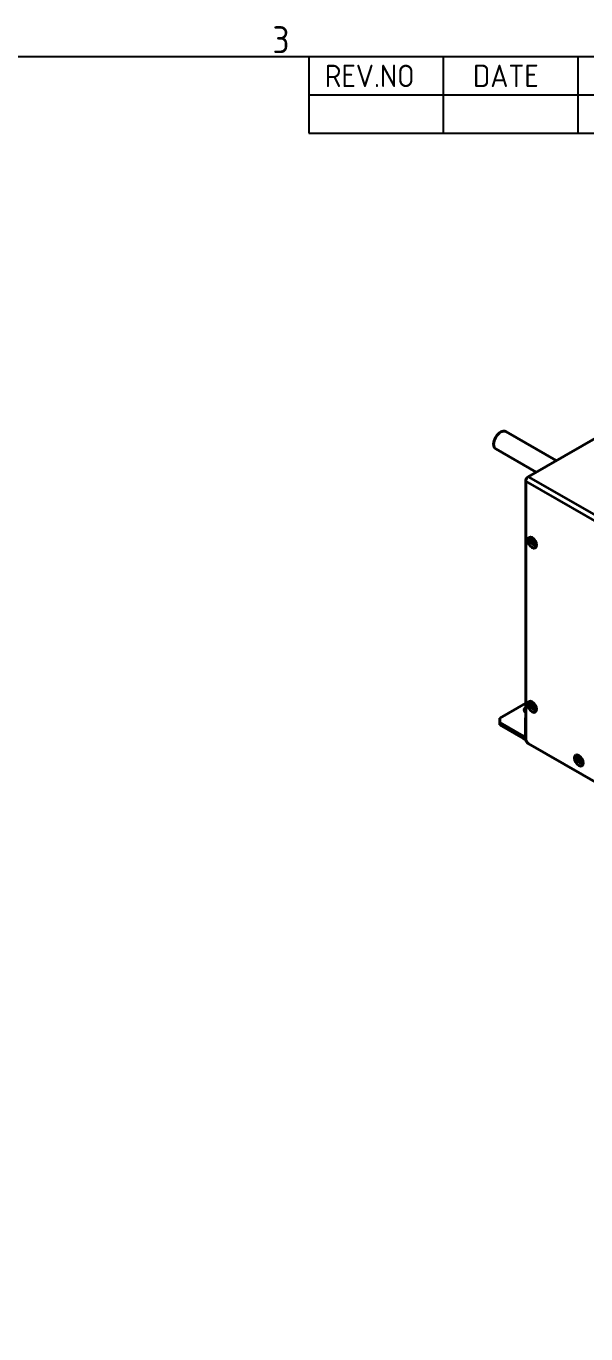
# Model space of a CAD drawing. Header units: millimetres. Extents: x 0 to 1682, y 0 to 1188.
# Drawn here: x 1275 to 1399.8, y 863 to 1154.8 of the extents above; entities that cross this region are included whole.
import ezdxf

# ---------------------------------------------------------------- set-up
doc = ezdxf.new("R2010")
doc.units = ezdxf.units.MM
doc.header["$LTSCALE"] = 2
doc.layers.get('0').update_dxf_attribs({"color": 3, "lineweight": 25})
for name, color, linetype, lineweight in [('가시적인 것(ISO)', 3, 'Continuous', 40), ('가시적인 좁은 것(ISO)', 3, 'Continuous', 35), ('경계(ISO)', 7, 'Continuous', 25), ('기호(ISO)', 5, 'Continuous', 25)]:
    doc.layers.add(name, color=color, linetype=linetype, lineweight=lineweight)
doc.styles.add('ISO Proportiona M2B', font='isocp.shx')
doc.styles.add('문자 텍스트_M2B', font='isocp.shx')

# ---------------------------------------------------------------- blocks, each defined once
blk = doc.blocks.new('경계 Default Border')
at = {"layer": '경계(ISO)', "flags": 128}
blk.add_lwpolyline([(20, 20), (20, 574), (821, 574), (821, 20), (20, 20)], dxfattribs=at)
at = {"layer": '경계(ISO)', "color": 2, "insert": (664.96, 574.37), "char_height": 3, "attachment_point": 7, "style": '문자 텍스트_M2B'}
blk.add_mtext('3', dxfattribs=at)

msp = doc.modelspace()

# ---------------------------------------------------------------- linework, layer by layer
at = {"layer": '가시적인 것(ISO)'}
for p, q in [((1448.917, 1089.92), (1386.975, 1054.25)), ((1393.212, 1057.841), (1381.939, 1064.333)), ((1388.731, 1055.261), (1379.707, 1060.458)), ((1386.409, 995.714), (1386.409, 1053.27)), ((1380.611, 1000.389), (1386.409, 1003.728)), ((1386.409, 1001.692), (1386.338, 1001.732)), ((1380.611, 999.411), (1380.611, 1000.389)), ((1385.928, 996.349), (1380.611, 999.411)), ((1380.611, 998.888), (1380.611, 999.411)), ((1380.611, 998.888), (1385.928, 995.826)), ((1386.381, 1000.471), (1386.409, 1000.487)), ((1386.381, 1000.471), (1386.381, 996.612)), ((1386.381, 1000.471), (1386.409, 1000.454)), ((1535.75, 909.061), (1386.975, 994.735))]:
    msp.add_line(p, q, dxfattribs=at)
for centre, major_axis, ratio, start_param, end_param in [((1380.823, 1062.396), (-1.116, -1.938), 0.5780931, 3.1415927, 6.2831853), ((1386.975, 1053.596), (0.399, 0.693), 0.5780931, 0.7834645, 2.3542608), ((1388.148, 1039.725), (-0.449, 0.78), 0.5780931, 5.7259831, 9.9819802), ((1388.247, 1039.782), (-0.449, 0.78), 0.5780931, 0.110004, 3.0315886), ((1388.247, 1039.782), (0.324, -0.562), 0.5780931, 2.4362957, 6.9884822), ((1388.148, 1003.099), (-0.449, 0.78), 0.5780931, 5.7259831, 9.9819802), ((1388.247, 1003.156), (-0.449, 0.78), 0.5780931, 0.110004, 3.0315886), ((1388.247, 1003.156), (0.324, -0.562), 0.5780931, 2.4362957, 6.9884822), ((1387.116, 1002.18), (-1.1, 0), 0.5758617, 5.4105686, 7.0685835), ((1387.116, 1001.657), (-1.1, 0), 0.5758617, 5.4105686, 5.8574377), ((1385.928, 996.872), (0.319, -0.555), 0.5780931, 5.4997209, 7.0705172), ((1385.928, 996.872), (0.639, -1.109), 0.5780931, 5.4997209, 6.0598223), ((1386.975, 995.389), (-0.399, 0.693), 0.5780931, 0.7873319, 2.3581282), ((1398.557, 991.121), (-0.449, 0.78), 0.5780931, 5.7259831, 9.9819802), ((1398.656, 991.178), (0.419, -0.728), 0.5780931, 2.9434473, 6.4813306), ((1398.656, 991.178), (-0.449, 0.78), 0.5780931, 0.110004, 3.0315886), ((1399.08, 991.422), (0.419, -0.728), 0.5780931, 3.7928346, 5.6319433), ((1399.08, 991.422), (-0.324, 0.562), 0.5780931, 0.7147975, 2.4267951)]:
    msp.add_ellipse(centre, major_axis=major_axis, ratio=ratio, start_param=start_param, end_param=end_param, dxfattribs=at)
for centre in [(1387.823, 1039.538), (1387.823, 1002.912), (1398.232, 990.934)]:
    msp.add_ellipse(centre, major_axis=(-0.679, 1.179), ratio=0.5780931, dxfattribs=at)
at = {"layer": '가시적인 좁은 것(ISO)'}
for p, q in [((1536.316, 966.944), (1386.409, 1053.27)), ((1386.975, 1054.25), (1536.881, 967.924)), ((1385.928, 996.349), (1386.381, 996.61)), ((1385.928, 995.826), (1385.928, 996.349)), ((1386.381, 996.612), (1386.409, 996.596))]:
    msp.add_line(p, q, dxfattribs=at)
at = {"layer": '기호(ISO)'}
for p, q in [((1338, 1148), (1642, 1148)), ((1338, 1148), (1338, 1139.44)), ((1368, 1148), (1368, 1139.44)), ((1398, 1148), (1398, 1139.44)), ((1338, 1139.44), (1642, 1139.44)), ((1338, 1139.44), (1338, 1130.88)), ((1368, 1139.44), (1368, 1130.88)), ((1398, 1139.44), (1398, 1130.88)), ((1338, 1130.88), (1642, 1130.88))]:
    msp.add_line(p, q, dxfattribs=at)

# ---------------------------------------------------------------- block references
at = {"xscale": 2, "yscale": 2, "zscale": 2}
msp.add_blockref('경계 Default Border', (0, 0), dxfattribs=at)

# ---------------------------------------------------------------- texts
at = {"layer": '기호(ISO)', "color": 2, "char_height": 5, "attachment_point": 7, "style": 'ISO Proportiona M2B'}
for s, insert in [('REV.NO', (1341.574, 1141.166)), ('DATE', (1374.628, 1141.166))]:
    msp.add_mtext(s, dxfattribs=dict(at, insert=insert))

doc.saveas('drawing.dxf')
